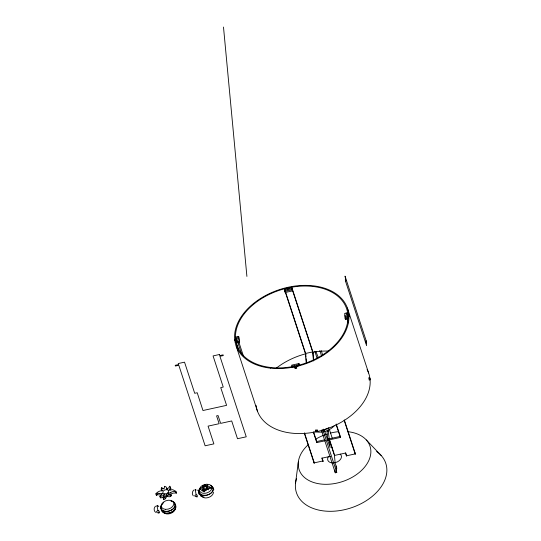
<?xml version="1.0" encoding="UTF-8"?>
<svg xmlns="http://www.w3.org/2000/svg" width="541" height="541" viewBox="0 0 541 541"><rect width="100%" height="100%" fill="white"/><g stroke="black" fill="none" stroke-linecap="round" stroke-linejoin="round"><path stroke-width="0.81" d="M207.203 487.698L206.933 486.866L207.758 485.48L207.588 484.702L205.722 486.224L205.993 487.056L206.392 486.853M195.26 489.957C194.97 488.881 196.16 489.767 195.267 489.957L196.153 494.893L197.1 495.062L197.296 495.603L196.741 496.679L195.152 496.53L194.767 495.475L196.153 494.893M204.512 487.056L204.464 484.689L205.357 485.067A1.373 0.92 -18.1 0 1 205.681 485.419L205.722 486.224M197.161 496.665L197.019 497.098L196.741 496.679M211.173 488.334L210.882 487.529M295.528 483.235L298.328 462.021M165.093 497.118L166.263 494.778A0.92 0.615 -18.1 0 1 166.358 494.562L166.418 494.528A0.832 0.555 -18.1 0 1 166.587 494.677L167.074 496.158A0.832 0.555 -18.1 0 0 166.959 496.023M165.58 498.606L166.743 496.259A0.92 0.615 -18.1 0 1 166.844 496.043L166.865 496.036M166.736 496.3L166.263 494.778M205.553 490.883L205.817 490.126L206.337 490.423M161.603 489.896L161.637 490.91M198.479 491.106L199.46 489.22M170.151 488.252L170.449 486.9L169.942 486.291A2.13 1.427 -18.1 0 0 169.421 486.224L169.103 487.488L167.656 488.557A7.824 5.234 -18.1 0 1 166.716 489.05A4.254 2.847 -18.1 0 0 166.574 487.495A2.374 1.589 -18.1 0 0 166.195 487.069L165.235 486.589A11.631 7.784 -18.1 0 0 164.606 486.345L164.423 486.298M170.638 489.74L170.936 488.388L170.422 487.779A2.13 1.427 -18.1 0 0 170.144 487.725M199.595 489.206C196.363 498.538 214.581 496.239 213.113 488.036A7.276 4.869 -18.1 0 0 210.72 485.514M198.96 490.464L199.568 489.335L198.52 490.782L199.169 491.113L198.872 491.613M204.302 491.539L204.045 492.012L204.194 489.328L201.874 490.315L202.151 491.147M210.747 487.61C209.8 487.495 204.701 488.266 207.277 489.118C209.563 490.193 204.315 488.604 205.817 490.126M204.194 489.328L204.464 490.16L202.909 491.1M201.874 490.315L203.436 488.706L199.663 488.942L200.894 487.813L203.328 487.049A2.205 1.474 -18.1 0 1 202.605 486.427A1.4 0.94 -18.1 0 1 202.801 485.52L204.241 486.224M161.374 510.271L160.92 507.553M160.799 508.526L160.812 508.513A7.574 5.065 -18.1 0 0 172.525 509.514A7.574 5.065 -18.1 0 0 171.287 500.952M200.265 489.362L200.677 488.976M205.546 489.294L204.911 490.646L203.774 491.181M193.996 489.984C192.123 491.275 191.771 494.156 193.306 495.84M155.585 506.166C153.651 507.654 153.664 510.893 155.619 512.361M162.584 493.588L161.664 494.386A16.081 10.759 -18.1 0 0 159.845 496.361L160.332 497.842A16.081 10.759 -18.1 0 1 160.819 497.247M206.648 489.301L206.304 488.516M202.909 488.029L203.659 487.955A2.205 1.474 -18.1 0 1 203.044 487.509M171.003 492.249C172.099 491.647 176.15 490.302 176.183 493.013A0.859 0.575 -18.1 0 0 176.461 492.986M170.882 492.324L170.828 492.351A2.867 1.921 -18.1 0 1 168.467 493.013M199.933 489.774L200.407 489.504L200.136 488.672M170.192 494.893L169.786 495.069A3.347 2.238 -18.1 0 1 166.689 494.609M170.273 496.557L170.679 496.374A1.684 1.129 -18.1 0 0 171.294 495.624M206.933 486.866L209.191 486.589L210.787 487.475M162.516 490.673L162.503 490.673A0.839 0.561 -18.1 0 1 162.273 490.68L161.658 490.728M156.836 493.399L156.45 493.527A1.271 0.852 -18.1 0 0 156.187 493.669A1.664 1.116 -18.1 0 0 155.896 493.913L156.376 495.4A1.664 1.116 -18.1 0 1 156.674 495.15A1.271 0.852 -18.1 0 1 156.937 495.015L157.323 494.887A5.91 3.956 -18.1 0 1 159.5 494.859L160.42 494.947A8.805 5.89 -18.1 0 0 161.482 495.035M289.036 288.252L287.541 288.576L288.082 289.624M296.292 366.379L294.791 366.703M287.582 289.712L287.481 287.947L288.982 287.623L289.144 289.374L292.018 288.745M292.377 289.834L292.478 290.909L285.229 292.492L284.64 289.293L287.487 288.671L287.886 289.895M289.043 288.333L291.89 287.711L312.969 352.205L313.685 360.38M287.643 289.699L284.742 290.334L305.821 354.828L305.719 353.787M284.87 291.403L292.12 289.82L291.89 287.711M235.829 339.166L235.646 337.192L238.689 336.502L239.514 342.636L237.972 342.974M346.22 313.07L344.671 313.408L345.144 318.453L345.503 319.542L347.045 319.204M237.614 341.905L237.425 339.883L234.909 340.431L234.814 339.39L237.33 338.842L237.141 336.84M348.472 316.85L349.378 316.654L348.925 314.524L346.409 315.072L346.213 313.05L347.714 312.725L347.897 314.7M348.925 314.524L349.019 315.565L346.504 316.113L348.248 322.869M238.459 349.398L236.119 342.23L239.163 341.547L238.689 336.502M345.144 318.453L348.188 317.763L347.998 315.788M299.315 364.641L298.963 363.552L291.714 365.134L291.944 367.244L294.784 366.622M299.092 364.62L296.184 365.256L296.705 368.096L295.21 368.421L294.689 365.581L291.815 366.21L292.167 367.298L292.066 366.223M294.852 367.332L296.353 367.008M368.664 377.868L369.571 377.672L369.922 378.761L370.024 379.802L369.118 379.998M368.759 378.91L369.665 378.714L369.571 377.672M369.016 378.957L369.922 378.761M317.324 430.629L317.384 431.258L315.89 431.59L315.531 430.501L317.033 430.169L316.972 429.54M328.522 431.15L327.028 431.481L327.751 439.177L329.246 438.852L328.022 429.615M325.729 440.638L316.769 442.592L316.668 441.551L324.816 439.772M327.264 439.238L340.303 436.391L336.218 424.043M327.359 440.279L340.397 437.432L340.303 436.391M346.51 456.124L345.503 453.04L334.433 455.454L329.347 439.894L327.846 440.218L327.907 440.841M330.565 456.3L321.868 458.2L322.876 461.29M203.612 487.968L203.389 487.123M195.193 489.821L195.653 489.747M206.824 489.24L210.131 488.401M203.085 489.571L202.023 489.504M159.034 493.345L159.94 493.46A8.805 5.89 -18.1 0 0 162.51 493.487M176.183 493.013L173.35 493.061L171.369 493.811A2.867 1.921 -18.1 0 1 169.015 494.501M203.977 497.118L200.596 495.847L199.886 494.346M199.622 494.258L199.311 494.535L198.939 493.845L198.635 492.486L199.514 493.656L198.554 491.83M199.169 491.113L198.31 490.89L198.588 491.214M162.496 490.572L161.083 489.247L161.691 487.597L162.178 489.084M196.789 489.99L197.492 490.308M205.289 485.73L205.627 485.899A1.373 0.92 -18.1 0 1 205.952 486.251L206.033 486.555M162.401 488.192L162.401 488.192A2.948 1.975 -18.1 0 1 161.712 487.779M210.868 485.487C219.524 491.242 202.212 500.743 198.98 492.418M166.358 488.361L166.682 488.55A2.374 1.589 -18.1 0 1 167.074 488.976A4.254 2.847 -18.1 0 1 167.196 489.314M160.914 507.018L160.67 506.89A7.574 5.065 -18.1 0 1 163.781 502.636M200.86 495.833L201.766 496.469M164.43 486.393L164.478 486.433A2.259 1.508 -18.1 0 1 164.579 486.535L164.633 486.609A0.987 0.663 -18.1 0 1 164.687 486.846L164.275 487.786A3.307 2.218 -18.1 0 0 164.106 488.469L164.079 488.827A10.029 6.715 -18.1 0 1 164.072 489.044A11.861 7.939 -18.1 0 1 163.483 488.753L163.01 488.496A13.112 8.771 -18.1 0 0 162.462 488.219M210.645 487.914L211.058 488.307M175.866 492.371L176.251 492.77A1.386 0.926 -18.1 0 1 176.461 492.892L176.461 492.892M366.304 439.948L381.114 455.441M201.401 496.151L202.692 497.26L204.748 497.869A6.654 4.45 -18.1 0 0 208.447 497.47L209.624 497.003A6.58 4.402 -18.1 0 0 211.572 495.718A6.478 4.335 -18.1 0 0 213.411 492.046M175.697 491.519A0.859 0.575 -18.1 0 0 175.981 491.498L175.987 491.417A1.386 0.926 -18.1 0 0 175.764 491.289L172.748 489.673L168.88 490.193A7.621 5.099 -18.1 0 0 170.117 488.252M212.998 488.165L213.837 489.598M204.606 485.318L204.471 484.898M199.419 493.967L199.636 494.575M336.062 424.313L340.397 437.432M366.23 342.379L365.872 341.283L366.331 343.461M347.356 307.985L368.604 372.986M349.019 315.545L349.378 316.654M369.665 378.714L370.024 379.802M344.306 419.978L355.241 453.426M344.144 420.229L355.336 454.474M321.253 350.609L322.801 355.349M319.799 350.507L321.564 355.897M318.311 357.628L315.897 351.494M314.808 351.271L317.154 358.46M291.984 288.752L313.07 353.246M345.652 452.77L346.409 455.082M292.12 289.82L292.478 290.909M287.481 287.947L287.893 289.665M284.64 289.293L305.462 352.989M284.769 290.328L285.229 292.492M329.246 429.027L332.35 438.514M329.246 438.852L331.789 446.629M332.032 447.373L334.081 453.628M324.512 430.562L330.071 447.59L329.347 439.894M336.84 468.31L335.17 463.197L334.338 454.413M323.64 429.141L324.424 431.535L324.262 429.784M322.815 429.723L336.84 472.651M321.313 430.048L335.346 472.976M299.065 364.627L299.416 365.716M317.033 430.169L317.384 431.258M294.886 367.325L295.237 368.414M322.023 457.929L323.2 461.52M304.488 432.942L314.118 462.413M304.326 433.185L314.22 463.454M239.163 341.547L239.514 342.636M238.966 342.439L243.389 355.971M237.614 341.885L241.78 354.646M235.646 337.192L236.167 338.781M234.814 339.41L235.058 340.161M236.14 345.956L257.388 410.957M207.588 484.702L207.866 485.534M207.237 484.641L207.507 485.473M208.021 489.071L208.299 489.903M202.909 485.412L203.179 486.244M175.764 491.282L176.251 492.77M168.995 494.406L168.508 492.925A0.798 0.534 -18.1 0 0 167.751 493.142M163.727 499.384L163.24 497.903A3.199 2.137 -18.1 0 0 165.14 497.159M313.679 432.279L316.668 441.551M313.273 431.772L316.769 442.592M204.464 490.16L204.552 490.599M348.019 314.72L348.113 315.761M235.815 340.235L235.72 339.221M345.104 315.342L345.503 319.542M355.058 452.878L355.153 453.919L346.409 455.826L346.314 454.785M336.069 465.943L336.637 472.023L335.143 472.354L334.926 470.068M331.775 446.589L331.89 447.671M313.482 360.928L312.637 351.921L305.388 353.503L306.307 363.329M322.679 459.945L322.781 460.986L314.037 462.9L313.942 461.858M315.829 430.954L315.89 431.59M315.471 429.865L315.531 430.501M305.739 354.598L305.976 357.053M306.125 358.69L306.51 362.781M298.963 363.552L299.193 365.662L296.346 366.284L296.252 365.243M296.651 367.467L296.705 368.096M295.149 367.792L295.21 368.421M223.494 27.05L246.906 276.41M235.93 340.255L236.119 342.23M376.583 451.492A47.02 31.459 -18.1 0 1 351.636 507.688A47.02 31.459 -18.1 0 1 296.482 478.65M347.45 431.657A37.343 24.987 -18.1 0 1 366.46 464.658A37.343 24.987 -18.1 0 1 313.05 482.295A37.343 24.987 -18.1 0 1 308.404 444.553M315.64 439.218A37.343 24.987 -18.1 0 1 327.035 434.058M330.233 433.131A37.343 24.987 -18.1 0 1 338.646 431.664M340.221 454.102A7.128 4.768 -18.1 0 1 339.227 460.695A7.128 4.768 -18.1 0 1 330.091 462.42A7.128 4.768 -18.1 0 1 328.678 456.279M367.075 369.53A58.766 39.324 -18.1 0 1 324.877 429.459A58.766 39.324 -18.1 0 1 256.035 405.331M276.552 367.948A57.833 38.695 -18.1 0 1 305.036 353.97M312.245 352.333A57.833 38.695 -18.1 0 1 328.705 351.075M334.128 425.923A14.695 9.833 -18.1 0 1 314.936 431.59M324.559 429.689A12.105 8.095 -18.1 0 1 323.504 429.953M328.914 427.681A14.695 9.833 -18.1 0 1 323.072 429.872M202.875 487.258A1.4 0.94 -18.1 0 1 202.807 486.968M170.604 489.74A7.621 5.099 -18.1 0 1 170.537 489.909M156.342 495.394A6.262 4.193 -18.1 0 1 157.404 494.203M155.862 493.906A6.262 4.193 -18.1 0 1 161.671 490.646M156.843 493.338A5.91 3.956 -18.1 0 1 159.013 493.378M164.268 496.482A3.293 2.205 -18.1 0 1 160.386 497.761M164.099 494.623A3.293 2.205 -18.1 0 1 159.899 496.273M163.977 494.596A4.328 2.894 -18.1 0 1 164.106 494.968M164.085 498.674A7.479 5.004 -18.1 0 1 163.653 499.37M165.627 498.646A3.199 2.137 -18.1 0 1 163.727 499.357M164.153 494.961A7.479 5.004 -18.1 0 1 163.166 497.882M170.287 496.618A3.347 2.238 -18.1 0 1 167.176 496.097M170.543 495.725A3.212 2.15 -18.1 0 0 171.308 495.603L170.828 494.143A1.684 1.129 -18.1 0 1 170.219 494.914M170.828 494.116A3.212 2.15 -18.1 0 1 167.568 493.236M159.027 512.063A3.983 0.44 77.7 0 1 158.641 512.692A1.346 0.967 4.5 0 1 156.592 512.036A1.346 0.967 4.5 0 1 158.06 510.9A3.983 0.44 77.7 0 1 157.188 506.437A3.983 0.44 77.7 0 1 157.58 505.808A1.346 1.008 -15.5 0 0 156.64 506.106M158.195 510.704A1.319 1.041 -68.3 0 1 158.777 512.888M157.735 505.734A1.319 0.845 29.2 0 1 158.79 506.64M175.047 504.381A7.574 5.065 -18.1 0 1 171.193 512.442A7.574 5.065 -18.1 0 1 161.394 510.359L161.617 510.109A7.29 4.876 -18.1 0 0 170.672 512.449A7.29 4.876 -18.1 0 0 175.088 504.875M161.367 508.249A7.574 5.065 -18.1 0 1 161.495 507.85M175.345 508.303A6.478 4.335 -18.1 0 1 169.901 513.632A6.478 4.335 -18.1 0 1 162.976 511.637M171.01 501.115A7.304 4.889 -18.1 0 1 174.263 507.478A7.304 4.889 -18.1 0 1 164.295 511.11A7.304 4.889 -18.1 0 1 162.144 504.34M160.745 506.883A1.907 0.548 87.5 0 1 161.306 508.155M199.487 488.902C198.75 491.384 201.272 493.304 203.544 493.311A6.451 4.314 -18.1 0 0 211.078 490.038A6.451 4.314 -18.1 0 0 209.725 484.682L206.784 484.209L203.572 484.932A6.844 4.578 -18.1 0 0 200.596 486.981L199.487 488.902M219.348 354.504L213.073 355.931L223.244 387.058L220.728 387.613L226.598 405.351L202.963 410.518L197.228 392.746L194.713 393.293L184.535 362.166L178.246 363.538L178.584 364.58L175.203 365.317L175.426 366.014L178.814 365.276L205.127 445.791L213.871 443.877L208.069 426.125L219.132 423.704L216.576 415.88L218.077 415.556L220.633 423.38L231.697 420.959L237.499 438.717L246.243 436.81L219.93 356.289L223.311 355.552L223.081 354.855L219.7 355.593L219.348 354.504M366.122 340.627L345.043 276.133L345.929 281.029L345.327 279.197L345.516 281.178L366.595 345.672L366.122 340.627M270.453 368.144A58.766 39.324 -18.1 0 0 348.357 311.501A58.766 39.324 -18.1 0 0 256.441 301.263A58.766 39.324 -18.1 0 0 270.453 368.144M270.791 367.488A57.833 38.695 -18.1 0 0 347.457 311.751A57.833 38.695 -18.1 0 0 257.002 301.668A57.833 38.695 -18.1 0 0 270.791 367.488M204.593 488.942A1.67 1.116 -18.1 0 0 206.77 487.306A1.67 1.116 -18.1 0 0 204.14 487.056A1.67 1.116 -18.1 0 0 204.593 488.942M164.849 493.913A2.982 1.995 -18.1 0 0 168.562 490.876A2.982 1.995 -18.1 0 0 163.774 490.626A2.982 1.995 -18.1 0 0 164.849 493.913M165.587 509.358A6.478 4.335 -18.1 0 0 173.715 502.805A6.478 4.335 -18.1 0 0 163.328 502.197A6.478 4.335 -18.1 0 0 165.587 509.358"/></g></svg>
